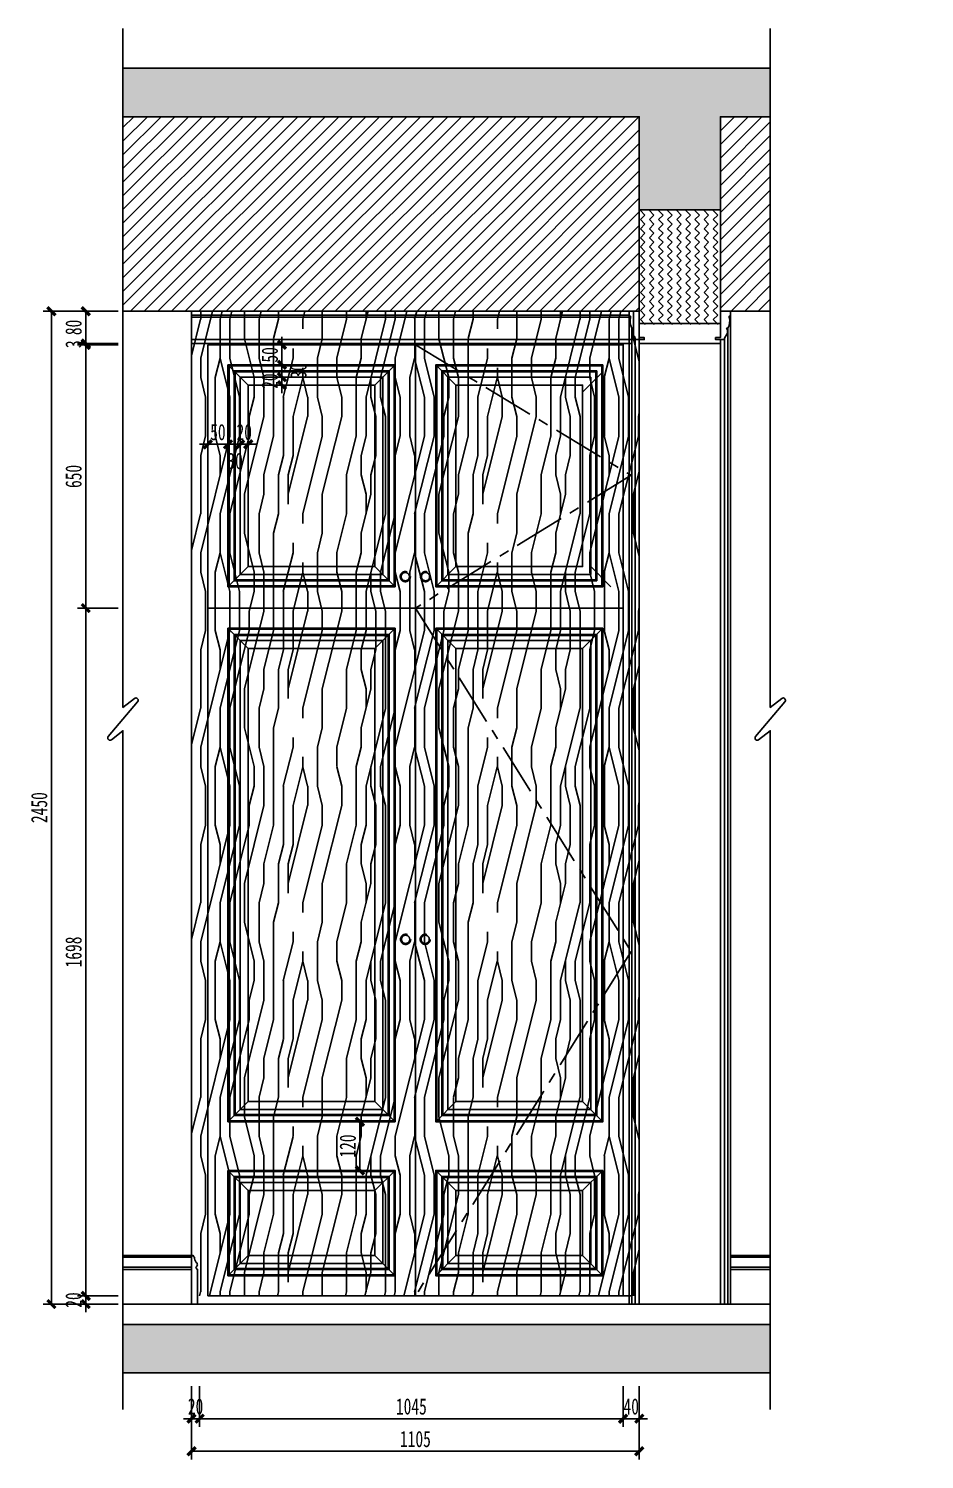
# Model space of a CAD drawing. Header units: millimetres. Extents: x 3111864 to 3154170, y -3068724 to -3044687.
# Drawn here: x 3118933 to 3121143, y -3061848 to -3058317 of the extents above; entities that cross this region are included whole.
import ezdxf

# ---------------------------------------------------------------- set-up
doc = ezdxf.new("R2010")
doc.units = ezdxf.units.MM
doc.header["$LTSCALE"] = 500
doc.header["$MEASUREMENT"] = 0
doc.header["$PDMODE"] = 2
doc.linetypes.add('CENTER', pattern=[50.8, 31.75, -6.35, 6.35, -6.35])
doc.linetypes.add('DASHED', pattern=[19.05, 12.7, -6.35])
doc.layers.get('0').update_dxf_attribs({"linetype": 'CONTINUOUS'})
doc.layers.get('DEFPOINTS').update_dxf_attribs({"linetype": 'CONTINUOUS'})
for name, color, linetype in [('A-土建墙（含管井、立管）', 6, 'CONTINUOUS'), ('E-Elevation(立面图层)', 134, 'CONTINUOUS'), ('E-楼板、墙体', 6, 'CONTINUOUS'), ('E-立面填充', 250, 'CONTINUOUS'), ('E-立面活动家具', 22, 'DASHED'), ('E-立面轮廓线', 4, 'CONTINUOUS'), ('E-立面造型线', 3, 'CONTINUOUS'), ('E-顶面轮廓线', 4, 'CONTINUOUS'), ('P-门套', 3, 'CONTINUOUS'), ('W-尺寸', 5, 'CONTINUOUS'), ('W-索引符号', 2, 'CONTINUOUS')]:
    doc.layers.add(name, color=color, linetype=linetype)
doc.styles.add('DIM', font='SimSun.ttf', dxfattribs={"width": 0.7})
doc.dimstyles.new('20', dxfattribs={"dimscale": 20, "dimtxt": 2, "dimasz": 1, "dimexe": 1, "dimexo": 1, "dimgap": 0.5, "dimtad": 1, "dimdec": 0, "dimzin": 0, "dimdsep": 46, "dimtxsty": 'DIM', "dimblk": 'ARCHTICK', "dimcen": 0, "dimclrd": 5, "dimclre": 5, "dimclrt": 35, "dimadec": 0, "dimazin": 0, "dimtfac": 0.5, "dimtdec": 0, "dimtix": 1, "dimtmove": 2, "dimatfit": 2, "dimldrblk": 'A', "dimfxl": 0, "dimtolj": 1, "dimtzin": 0, "dimlwd": -1, "dimlwe": -1, "dimarcsym": 0})

# ---------------------------------------------------------------- blocks, each defined once
blk = doc.blocks.new('A$C0F1C1BBB')
at = {"layer": 'A-土建墙（含管井、立管）', "color": 6}
blk.add_line((25.3, 2430), (225.3, 2430, 0), dxfattribs=at)
at = {"layer": 'E-立面造型线', "color": 251}
for p, q in [((0, 2448, 0), (0, 10, 0)), ((250.6, 2448), (250.6, 10)), ((6.7, 2418, 0), (6.7, 10, 0)), ((244, 2418), (244, 10)), ((15.3, 2390, 0), (15.3, 10, 0)), ((25.3, 2380, 0), (25.3, 9.9, 0)), ((225.3, 2380, 0), (225.3, 9.9, 0)), ((235.3, 2390), (235.3, 10))]:
    blk.add_line(p, q, dxfattribs=at)
at = {"layer": 'P-门套'}
for p, q in [((25.3, 2395, 0), (25.3, 2430, 0)), ((25.3, 2430, 0), (225.3, 2430, 0)), ((225.3, 2430, 0), (225.3, 2395, 0)), ((37.3, 2395, 0), (25.3, 2395, 0)), ((25.3, 2380, 0), (25.3, 2390, 0)), ((25.3, 2390, 0), (37.3, 2390, 0)), ((225.3, 2380, 0), (25.3, 2380, 0)), ((37.3, 2390, 0), (37.3, 2395, 0)), ((225.3, 2395, 0), (213.3, 2395, 0)), ((213.3, 2395, 0), (213.3, 2390, 0)), ((213.3, 2390, 0), (225.3, 2390, 0)), ((225.3, 2390, 0), (225.3, 2380, 0))]:
    blk.add_line(p, q, dxfattribs=at)
at = {"layer": 'P-门套', "elevation": 0}
blk.add_lwpolyline([(25.3, 2390), (15.3, 2390, 0.167877), (11.5, 2399.6, -0.333169), (10, 2418), (6.7, 2418, -0.180635), (3.3, 2444.7), (3.3, 2448), (0, 2448), (0, 2460), (25.3, 2460), (25.3, 2395), (37.3, 2395), (37.3, 2390), (25.3, 2390), (15.3, 2390)], format="xyb", dxfattribs=at)
at = {"layer": 'P-门套'}
blk.add_lwpolyline([(225.3, 2390), (235.3, 2390, -0.167877), (239.1, 2399.6, 0.333169), (240.6, 2418), (244, 2418, 0.180635), (247.3, 2444.7), (247.3, 2448), (250.6, 2448), (250.6, 2460), (225.3, 2460), (225.3, 2395), (213.3, 2395), (213.3, 2390), (225.3, 2390), (235.3, 2390)], format="xyb", dxfattribs=at)
blk = doc.blocks.new('*U1124')
at = {"color": 35}
blk.add_lwpolyline([(85.19, 0), (1.44, 0), (2.55, -1.43, -0.901243), (2.15, -1.81), (-2.15, 1.81, 0.901243), (-2.55, 1.43), (-1.44, 0), (-85.19, 0)], format="xyb", dxfattribs=at)
blk = doc.blocks.new('_ArchTick')
at = {"color": 0, "linetype": 'ByBlock', "const_width": 0.4}
blk.add_lwpolyline([(-0.5, -0.5), (0.5, 0.5)], dxfattribs=at)
blk = doc.blocks.new('*D1237')
at = {"layer": 'DEFPOINTS', "color": 0, "ltscale": 100}
for p in [(3119451.9, -3059014.6, 0), (3119073.6, -3059094.6), (3119451.9, -3059094.6, 0)]:
    blk.add_point(p, dxfattribs=at)
at = {"layer": 'W-尺寸', "color": 5, "ltscale": 100}
for p, q in [((3119153.6, -3059014.6), (3119053.6, -3059014.6)), ((3119073.6, -3059014.6), (3119073.6, -3059094.6)), ((3119153.6, -3059094.6), (3119053.6, -3059094.6))]:
    blk.add_line(p, q, dxfattribs=at)
at = {"layer": 'W-尺寸', "color": 5, "ltscale": 100, "xscale": 20, "yscale": 20, "zscale": 20}
for p, rotation in [((3119073.6, -3059014.6), 90), ((3119073.6, -3059094.6), 270)]:
    blk.add_blockref('_ArchTick', p, dxfattribs=dict(at, rotation=rotation))
at = {"layer": 'W-尺寸', "color": 35, "ltscale": 100, "insert": (3119043.6, -3059054.6), "char_height": 40, "attachment_point": 5, "rotation": 90, "style": 'DIM'}
blk.add_mtext('\\A1;80', dxfattribs=at)
blk = doc.blocks.new('A')
for p, q in [((-0.37, 0), (-2.13, 0)), ((-1.44, 1.15), (-1.09, 1.44)), ((-1.44, 1.15), (-0.37, 0)), ((-1.44, -1.15), (-0.37, 0)), ((-1.09, 1.44), (0, 0)), ((-1.09, -1.44), (0, 0)), ((-1.44, -1.15), (-1.09, -1.44))]:
    blk.add_line(p, q)
for points in [[(-1.44, 1.15), (-1.09, 1.44), (-0.37, 0), (0, 0)], [(-1.44, -1.15), (-1.09, -1.44), (-0.37, 0), (0, 0)]]:
    blk.add_solid(points)
blk = doc.blocks.new('*D1238')
at = {"layer": 'DEFPOINTS', "color": 0, "ltscale": 100}
for p in [(3119073.6, -3059097.6), (3119449.4, -3059097.6, 0), (3119451.9, -3059094.6, 0)]:
    blk.add_point(p, dxfattribs=at)
at = {"layer": 'W-尺寸', "color": 5, "ltscale": 100}
for p, q in [((3119153.6, -3059094.6), (3119053.6, -3059094.6)), ((3119153.6, -3059097.6), (3119053.6, -3059097.6)), ((3119073.6, -3059094.6), (3119073.6, -3059074.6)), ((3119073.6, -3059094.6), (3119073.6, -3059097.6)), ((3119073.6, -3059097.6), (3119073.6, -3059117.6))]:
    blk.add_line(p, q, dxfattribs=at)
at = {"layer": 'W-尺寸', "color": 5, "ltscale": 100, "xscale": 20, "yscale": 20, "zscale": 20}
for p, rotation in [((3119073.6, -3059094.6), 270), ((3119073.6, -3059097.6), 90)]:
    blk.add_blockref('_ArchTick', p, dxfattribs=dict(at, rotation=rotation))
at = {"layer": 'W-尺寸', "color": 35, "ltscale": 100, "insert": (3119043.6, -3059096.1), "char_height": 40, "attachment_point": 5, "rotation": 90, "style": 'DIM'}
blk.add_mtext('\\A1;3', dxfattribs=at)
blk = doc.blocks.new('*D1239')
at = {"layer": 'DEFPOINTS', "color": 0, "ltscale": 100}
for p in [(3119449.4, -3059097.6, 0), (3119073.6, -3059747.1), (3119466.5, -3059747.1, 0)]:
    blk.add_point(p, dxfattribs=at)
at = {"layer": 'W-尺寸', "color": 5, "ltscale": 100}
for p, q in [((3119153.6, -3059097.6), (3119053.6, -3059097.6)), ((3119073.6, -3059097.6), (3119073.6, -3059747.1)), ((3119153.6, -3059747.1), (3119053.6, -3059747.1))]:
    blk.add_line(p, q, dxfattribs=at)
at = {"layer": 'W-尺寸', "color": 5, "ltscale": 100, "xscale": 20, "yscale": 20, "zscale": 20}
for p, rotation in [((3119073.6, -3059097.6), 90), ((3119073.6, -3059747.1), 270)]:
    blk.add_blockref('_ArchTick', p, dxfattribs=dict(at, rotation=rotation))
at = {"layer": 'W-尺寸', "color": 35, "ltscale": 100, "insert": (3119043.6, -3059422.3), "char_height": 40, "attachment_point": 5, "rotation": 90, "style": 'DIM'}
blk.add_mtext('\\A1;650', dxfattribs=at)
blk = doc.blocks.new('*D1240')
at = {"layer": 'DEFPOINTS', "color": 0, "ltscale": 100}
for p in [(3119466.5, -3059747.1, 0), (3119073.6, -3061444.6), (3119484.1, -3061444.6, 0)]:
    blk.add_point(p, dxfattribs=at)
at = {"layer": 'W-尺寸', "color": 5, "ltscale": 100}
for p, q in [((3119153.6, -3059747.1), (3119053.6, -3059747.1)), ((3119073.6, -3059747.1), (3119073.6, -3061444.6)), ((3119153.6, -3061444.6), (3119053.6, -3061444.6))]:
    blk.add_line(p, q, dxfattribs=at)
at = {"layer": 'W-尺寸', "color": 5, "ltscale": 100, "xscale": 20, "yscale": 20, "zscale": 20}
for p, rotation in [((3119073.6, -3059747.1), 90), ((3119073.6, -3061444.6), 270)]:
    blk.add_blockref('_ArchTick', p, dxfattribs=dict(at, rotation=rotation))
at = {"layer": 'W-尺寸', "color": 35, "ltscale": 100, "insert": (3119043.6, -3060595.8), "char_height": 40, "attachment_point": 5, "rotation": 90, "style": 'DIM'}
blk.add_mtext('\\A1;1698', dxfattribs=at)
blk = doc.blocks.new('*D1241')
at = {"layer": 'DEFPOINTS', "color": 0, "ltscale": 100}
for p in [(3119073.6, -3061464.6), (3119484.1, -3061444.6, 0), (3119484.1, -3061464.6)]:
    blk.add_point(p, dxfattribs=at)
at = {"layer": 'W-尺寸', "color": 5, "ltscale": 100}
for p, q in [((3119073.6, -3061444.6), (3119073.6, -3061424.6)), ((3119153.6, -3061444.6), (3119053.6, -3061444.6)), ((3119153.6, -3061464.6), (3119053.6, -3061464.6)), ((3119073.6, -3061444.6), (3119073.6, -3061464.6)), ((3119073.6, -3061464.6), (3119073.6, -3061484.6))]:
    blk.add_line(p, q, dxfattribs=at)
at = {"layer": 'W-尺寸', "color": 5, "ltscale": 100, "xscale": 20, "yscale": 20, "zscale": 20}
for p, rotation in [((3119073.6, -3061444.6), 270), ((3119073.6, -3061464.6), 90)]:
    blk.add_blockref('_ArchTick', p, dxfattribs=dict(at, rotation=rotation))
at = {"layer": 'W-尺寸', "color": 35, "ltscale": 100, "insert": (3119043.6, -3061454.6), "char_height": 40, "attachment_point": 5, "rotation": 90, "style": 'DIM'}
blk.add_mtext('\\A1;20', dxfattribs=at)
blk = doc.blocks.new('*D1242')
at = {"layer": 'DEFPOINTS', "color": 0, "ltscale": 100}
for p in [(3119153.6, -3059014.6), (3118988.9, -3061464.6), (3119153.6, -3061464.6)]:
    blk.add_point(p, dxfattribs=at)
at = {"layer": 'W-尺寸', "color": 5, "ltscale": 100}
for p, q in [((3119068.9, -3059014.6), (3118968.9, -3059014.6)), ((3118988.9, -3059014.6), (3118988.9, -3061464.6)), ((3119068.9, -3061464.6), (3118968.9, -3061464.6))]:
    blk.add_line(p, q, dxfattribs=at)
at = {"layer": 'W-尺寸', "color": 5, "ltscale": 100, "xscale": 20, "yscale": 20, "zscale": 20}
for p, rotation in [((3118988.9, -3059014.6), 90), ((3118988.9, -3061464.6), 270)]:
    blk.add_blockref('_ArchTick', p, dxfattribs=dict(at, rotation=rotation))
at = {"layer": 'W-尺寸', "color": 35, "ltscale": 100, "insert": (3118958.9, -3060239.6), "char_height": 40, "attachment_point": 5, "rotation": 90, "style": 'DIM'}
blk.add_mtext('\\A1;2450', dxfattribs=at)
blk = doc.blocks.new('*D1243')
at = {"layer": 'DEFPOINTS', "color": 0, "ltscale": 100}
for p in [(3119374.6, -3059270.6, 0), (3119424.6, -3059270.6, 0), (3119424.6, -3059343.1)]:
    blk.add_point(p, dxfattribs=at)
at = {"layer": 'W-尺寸', "color": 5, "ltscale": 100}
for p, q in [((3119374.6, -3059290.6), (3119374.6, -3059363.1)), ((3119424.6, -3059290.6), (3119424.6, -3059363.1)), ((3119374.6, -3059343.1), (3119354.6, -3059343.1)), ((3119374.6, -3059343.1), (3119424.6, -3059343.1)), ((3119424.6, -3059343.1), (3119444.6, -3059343.1))]:
    blk.add_line(p, q, dxfattribs=at)
at = {"layer": 'W-尺寸', "color": 5, "ltscale": 100, "xscale": 20, "yscale": 20, "zscale": 20}
blk.add_blockref('_ArchTick', (3119374.6, -3059343.1), dxfattribs=at)
at = {"layer": 'W-尺寸', "color": 5, "ltscale": 100, "xscale": 20, "yscale": 20, "zscale": 20, "rotation": 180}
blk.add_blockref('_ArchTick', (3119424.6, -3059343.1), dxfattribs=at)
at = {"layer": 'W-尺寸', "color": 35, "ltscale": 100, "insert": (3119399.6, -3059313.1), "char_height": 40, "attachment_point": 5, "style": 'DIM'}
blk.add_mtext('\\A1;50', dxfattribs=at)
blk = doc.blocks.new('*D1244')
at = {"layer": 'DEFPOINTS', "color": 0, "ltscale": 100}
for p in [(3119424.6, -3059270.6, 0), (3119454.6, -3059302, 0), (3119454.6, -3059343.1)]:
    blk.add_point(p, dxfattribs=at)
at = {"layer": 'W-尺寸', "color": 5, "ltscale": 100}
for p, q in [((3119424.6, -3059290.6), (3119424.6, -3059363.1)), ((3119424.6, -3059343.1), (3119454.6, -3059343.1)), ((3119454.6, -3059322), (3119454.6, -3059363.1))]:
    blk.add_line(p, q, dxfattribs=at)
at = {"layer": 'W-尺寸', "color": 5, "ltscale": 100, "xscale": 20, "yscale": 20, "zscale": 20, "rotation": 180}
blk.add_blockref('_ArchTick', (3119424.6, -3059343.1), dxfattribs=at)
at = {"layer": 'W-尺寸', "color": 5, "ltscale": 100, "xscale": 20, "yscale": 20, "zscale": 20}
blk.add_blockref('_ArchTick', (3119454.6, -3059343.1), dxfattribs=at)
at = {"layer": 'W-尺寸', "color": 35, "ltscale": 100, "insert": (3119442.1, -3059384.3), "char_height": 40, "attachment_point": 5, "style": 'DIM'}
blk.add_mtext('\\A1;30', dxfattribs=at)
blk = doc.blocks.new('*D1245')
at = {"layer": 'DEFPOINTS', "color": 0, "ltscale": 100}
for p in [(3119454.6, -3059302, 0), (3119474.6, -3059302, 0), (3119474.6, -3059343.1)]:
    blk.add_point(p, dxfattribs=at)
at = {"layer": 'W-尺寸', "color": 5, "ltscale": 100}
for p, q in [((3119454.6, -3059343.1), (3119434.6, -3059343.1)), ((3119454.6, -3059322), (3119454.6, -3059363.1)), ((3119454.6, -3059343.1), (3119474.6, -3059343.1)), ((3119474.6, -3059322), (3119474.6, -3059363.1)), ((3119474.6, -3059343.1), (3119494.6, -3059343.1))]:
    blk.add_line(p, q, dxfattribs=at)
at = {"layer": 'W-尺寸', "color": 5, "ltscale": 100, "xscale": 20, "yscale": 20, "zscale": 20}
blk.add_blockref('_ArchTick', (3119454.6, -3059343.1), dxfattribs=at)
at = {"layer": 'W-尺寸', "color": 5, "ltscale": 100, "xscale": 20, "yscale": 20, "zscale": 20, "rotation": 180}
blk.add_blockref('_ArchTick', (3119474.6, -3059343.1), dxfattribs=at)
at = {"layer": 'W-尺寸', "color": 35, "ltscale": 100, "insert": (3119464.6, -3059313.1), "char_height": 40, "attachment_point": 5, "style": 'DIM'}
blk.add_mtext('\\A1;20', dxfattribs=at)
blk = doc.blocks.new('*D1246')
at = {"layer": 'DEFPOINTS', "color": 0, "ltscale": 100}
for p in [(3119563, -3059097.6, 0), (3119557.8, -3059147.1), (3119563, -3059147.1, 0)]:
    blk.add_point(p, dxfattribs=at)
at = {"layer": 'W-尺寸', "color": 5, "ltscale": 100}
for p, q in [((3119557.8, -3059097.6), (3119537.8, -3059097.6)), ((3119557.8, -3059097.6), (3119557.8, -3059077.6)), ((3119557.8, -3059097.6), (3119557.8, -3059147.1)), ((3119557.8, -3059147.1), (3119537.8, -3059147.1)), ((3119557.8, -3059147.1), (3119557.8, -3059167.1))]:
    blk.add_line(p, q, dxfattribs=at)
at = {"layer": 'W-尺寸', "color": 5, "ltscale": 100, "xscale": 20, "yscale": 20, "zscale": 20}
for p, rotation in [((3119557.8, -3059097.6), 270), ((3119557.8, -3059147.1), 90)]:
    blk.add_blockref('_ArchTick', p, dxfattribs=dict(at, rotation=rotation))
at = {"layer": 'W-尺寸', "color": 35, "ltscale": 100, "insert": (3119527.8, -3059122.3), "char_height": 40, "attachment_point": 5, "rotation": 90, "style": 'DIM'}
blk.add_mtext('\\A1;50', dxfattribs=at)
blk = doc.blocks.new('*D1247')
at = {"layer": 'DEFPOINTS', "color": 0, "ltscale": 100}
for p in [(3119563, -3059147.1, 0), (3119557.8, -3059177.1), (3119620.8, -3059177.1)]:
    blk.add_point(p, dxfattribs=at)
at = {"layer": 'W-尺寸', "color": 5, "ltscale": 100}
for p, q in [((3119557.8, -3059147.1), (3119537.8, -3059147.1)), ((3119557.8, -3059147.1), (3119557.8, -3059177.1)), ((3119600.8, -3059177.1), (3119537.8, -3059177.1))]:
    blk.add_line(p, q, dxfattribs=at)
at = {"layer": 'W-尺寸', "color": 5, "ltscale": 100, "xscale": 20, "yscale": 20, "zscale": 20}
for p, rotation in [((3119557.8, -3059147.1), 90), ((3119557.8, -3059177.1), 270)]:
    blk.add_blockref('_ArchTick', p, dxfattribs=dict(at, rotation=rotation))
at = {"layer": 'W-尺寸', "color": 35, "ltscale": 100, "insert": (3119598.4, -3059162.1), "char_height": 40, "attachment_point": 5, "rotation": 90, "style": 'DIM'}
blk.add_mtext('\\A1;30', dxfattribs=at)
blk = doc.blocks.new('*D1248')
at = {"layer": 'DEFPOINTS', "color": 0, "ltscale": 100}
for p in [(3119557.8, -3059197.1), (3119620.8, -3059177.1), (3119631.7, -3059197.1, 0)]:
    blk.add_point(p, dxfattribs=at)
at = {"layer": 'W-尺寸', "color": 5, "ltscale": 100}
for p, q in [((3119557.8, -3059177.1), (3119557.8, -3059157.1)), ((3119600.8, -3059177.1), (3119537.8, -3059177.1)), ((3119611.7, -3059197.1), (3119537.8, -3059197.1)), ((3119557.8, -3059177.1), (3119557.8, -3059197.1)), ((3119557.8, -3059197.1), (3119557.8, -3059217.1))]:
    blk.add_line(p, q, dxfattribs=at)
at = {"layer": 'W-尺寸', "color": 5, "ltscale": 100, "xscale": 20, "yscale": 20, "zscale": 20}
for p, rotation in [((3119557.8, -3059177.1), 270), ((3119557.8, -3059197.1), 90)]:
    blk.add_blockref('_ArchTick', p, dxfattribs=dict(at, rotation=rotation))
at = {"layer": 'W-尺寸', "color": 35, "ltscale": 100, "insert": (3119527.8, -3059187.1), "char_height": 40, "attachment_point": 5, "rotation": 90, "style": 'DIM'}
blk.add_mtext('\\A1;20', dxfattribs=at)
blk = doc.blocks.new('*D1249')
at = {"layer": 'DEFPOINTS', "color": 0, "ltscale": 100}
for p in [(3119719.9, -3061014.6, 0), (3119719.9, -3061134.6, 0), (3119750.2, -3061134.6)]:
    blk.add_point(p, dxfattribs=at)
at = {"layer": 'W-尺寸', "color": 5, "ltscale": 100}
for p, q in [((3119739.9, -3061014.6), (3119770.2, -3061014.6)), ((3119750.2, -3061014.6), (3119750.2, -3061134.6)), ((3119739.9, -3061134.6), (3119770.2, -3061134.6))]:
    blk.add_line(p, q, dxfattribs=at)
at = {"layer": 'W-尺寸', "color": 5, "ltscale": 100, "xscale": 20, "yscale": 20, "zscale": 20}
for p, rotation in [((3119750.2, -3061014.6), 90), ((3119750.2, -3061134.6), 270)]:
    blk.add_blockref('_ArchTick', p, dxfattribs=dict(at, rotation=rotation))
at = {"layer": 'W-尺寸', "color": 35, "ltscale": 100, "insert": (3119720.2, -3061074.6), "char_height": 40, "attachment_point": 5, "rotation": 90, "style": 'DIM'}
blk.add_mtext('\\A1;120', dxfattribs=at)
blk = doc.blocks.new('*D1250')
at = {"layer": 'DEFPOINTS', "color": 0, "ltscale": 100}
for p in [(3119334.6, -3061276.4, 0), (3119354.6, -3061276.4, 0), (3119354.6, -3061747.4)]:
    blk.add_point(p, dxfattribs=at)
at = {"layer": 'W-尺寸', "color": 5, "ltscale": 100}
for p, q in [((3119334.6, -3061667.4), (3119334.6, -3061767.4)), ((3119354.6, -3061667.4), (3119354.6, -3061767.4)), ((3119334.6, -3061747.4), (3119314.6, -3061747.4)), ((3119334.6, -3061747.4), (3119354.6, -3061747.4)), ((3119354.6, -3061747.4), (3119374.6, -3061747.4))]:
    blk.add_line(p, q, dxfattribs=at)
at = {"layer": 'W-尺寸', "color": 5, "ltscale": 100, "xscale": 20, "yscale": 20, "zscale": 20}
blk.add_blockref('_ArchTick', (3119334.6, -3061747.4), dxfattribs=at)
at = {"layer": 'W-尺寸', "color": 5, "ltscale": 100, "xscale": 20, "yscale": 20, "zscale": 20, "rotation": 180}
blk.add_blockref('_ArchTick', (3119354.6, -3061747.4), dxfattribs=at)
at = {"layer": 'W-尺寸', "color": 35, "ltscale": 100, "insert": (3119344.6, -3061717.4), "char_height": 40, "attachment_point": 5, "style": 'DIM'}
blk.add_mtext('\\A1;20', dxfattribs=at)
blk = doc.blocks.new('*D1251')
at = {"layer": 'DEFPOINTS', "color": 0, "ltscale": 100}
for p in [(3119354.6, -3061300.3, 0), (3120399.5, -3061300.3, 0), (3120399.5, -3061747.4)]:
    blk.add_point(p, dxfattribs=at)
at = {"layer": 'W-尺寸', "color": 5, "ltscale": 100}
for p, q in [((3119354.6, -3061667.4), (3119354.6, -3061767.4)), ((3120399.5, -3061667.4), (3120399.5, -3061767.4)), ((3119354.6, -3061747.4), (3120399.5, -3061747.4))]:
    blk.add_line(p, q, dxfattribs=at)
at = {"layer": 'W-尺寸', "color": 5, "ltscale": 100, "xscale": 20, "yscale": 20, "zscale": 20, "rotation": 180}
blk.add_blockref('_ArchTick', (3119354.6, -3061747.4), dxfattribs=at)
at = {"layer": 'W-尺寸', "color": 5, "ltscale": 100, "xscale": 20, "yscale": 20, "zscale": 20}
blk.add_blockref('_ArchTick', (3120399.5, -3061747.4), dxfattribs=at)
at = {"layer": 'W-尺寸', "color": 35, "ltscale": 100, "insert": (3119877, -3061717.4), "char_height": 40, "attachment_point": 5, "style": 'DIM'}
blk.add_mtext('\\A1;1045', dxfattribs=at)
blk = doc.blocks.new('*D1252')
at = {"layer": 'DEFPOINTS', "color": 0, "ltscale": 100}
for p in [(3120439.5, -3061283.4, 0), (3120399.5, -3061300.3, 0), (3120439.5, -3061747.4)]:
    blk.add_point(p, dxfattribs=at)
at = {"layer": 'W-尺寸', "color": 5, "ltscale": 100}
for p, q in [((3120399.5, -3061667.4), (3120399.5, -3061767.4)), ((3120439.5, -3061667.4), (3120439.5, -3061767.4)), ((3120399.5, -3061747.4), (3120379.5, -3061747.4)), ((3120399.5, -3061747.4), (3120439.5, -3061747.4)), ((3120439.5, -3061747.4), (3120459.5, -3061747.4))]:
    blk.add_line(p, q, dxfattribs=at)
at = {"layer": 'W-尺寸', "color": 5, "ltscale": 100, "xscale": 20, "yscale": 20, "zscale": 20}
blk.add_blockref('_ArchTick', (3120399.5, -3061747.4), dxfattribs=at)
at = {"layer": 'W-尺寸', "color": 5, "ltscale": 100, "xscale": 20, "yscale": 20, "zscale": 20, "rotation": 180}
blk.add_blockref('_ArchTick', (3120439.5, -3061747.4), dxfattribs=at)
at = {"layer": 'W-尺寸', "color": 35, "ltscale": 100, "insert": (3120419.5, -3061717.4), "char_height": 40, "attachment_point": 5, "style": 'DIM'}
blk.add_mtext('\\A1;40', dxfattribs=at)
blk = doc.blocks.new('*D1253')
at = {"layer": 'DEFPOINTS', "color": 0, "ltscale": 100}
for p in [(3119334.6, -3061667.4), (3120439.5, -3061667.4), (3120439.5, -3061827.8)]:
    blk.add_point(p, dxfattribs=at)
at = {"layer": 'W-尺寸', "color": 5, "ltscale": 100}
for p, q in [((3119334.6, -3061747.8), (3119334.6, -3061847.8)), ((3120439.5, -3061747.8), (3120439.5, -3061847.8)), ((3119334.6, -3061827.8), (3120439.5, -3061827.8))]:
    blk.add_line(p, q, dxfattribs=at)
at = {"layer": 'W-尺寸', "color": 5, "ltscale": 100, "xscale": 20, "yscale": 20, "zscale": 20, "rotation": 180}
blk.add_blockref('_ArchTick', (3119334.6, -3061827.8), dxfattribs=at)
at = {"layer": 'W-尺寸', "color": 5, "ltscale": 100, "xscale": 20, "yscale": 20, "zscale": 20}
blk.add_blockref('_ArchTick', (3120439.5, -3061827.8), dxfattribs=at)
at = {"layer": 'W-尺寸', "color": 35, "ltscale": 100, "insert": (3119887, -3061797.8), "char_height": 40, "attachment_point": 5, "style": 'DIM'}
blk.add_mtext('\\A1;1105', dxfattribs=at)

msp = doc.modelspace()

# ---------------------------------------------------------------- hatches: boundary and pattern name
at = {"linetype": 'ByBlock', "ltscale": 0.15}
h = msp.add_hatch(dxfattribs=at)
h.set_pattern_fill('FB木纹中SC300', color=250, scale=120, angle=90, style=0, pattern_type=2)
h.set_pattern_definition([(90, (2992936.85, -2937642.76), (-480, 3e-14), [96, -144, 48, -192]), (90, (2992924.85, -2937306.76), (-480, 3e-14), [96, -384]), (90, (2992900.85, -2937354.76), (-480, 3e-14), [48, -432]), (90, (2992888.85, -2937618.76), (-480, 3e-14), [24, -336, 24, -96]), (90, (2992864.85, -2937450.76), (-480, 3e-14), [96, -144, 24, -216]), (90, (2992852.85, -2937570.76), (-480, 3e-14), [72, -408]), (90, (2992840.85, -2937450.76), (-480, 3e-14), [144, -336]), (90, (2992828.85, -2937594.76), (-480, 3e-14), [96, -384]), (90, (2992816.85, -2937402.76), (-480, 3e-14), [240, -240]), (90, (2992792.85, -2937546.76), (-480, 3e-14), [48, -144, 96, -192]), (90, (2992780.85, -2937210.76), (-480, 3e-14), [96, -384]), (90, (2992768.85, -2937306.76), (-480, 3e-14), [48, -432]), (90, (2992756.85, -2937402.76), (-480, 3e-14), [48, -432]), (90, (2992744.85, -2937642.76), (-480, 3e-14), [96, -384]), (90, (2992732.85, -2937402.76), (-480, 3e-14), [96, -384]), (90, (2992708.85, -2937402.76), (-480, 3e-14), [96, -96, 96, -192]), (90, (2992684.85, -2937498.76), (-480, 3e-14), [48, -240, 96, -96]), (90, (2992672.85, -2937402.76), (-480, 3e-14), [144, -336]), (90, (2992648.85, -2937402.76), (-480, 3e-14), [96, -384]), (90, (2992636.85, -2937594.76), (-480, 3e-14), [144, -192, 48, -96]), (90, (2992612.85, -2937594.76), (-480, 3e-14), [240, -240]), (90, (2992600.85, -2937306.76), (-480, 3e-14), [48, -432]), (90, (2992588.85, -2937450.76), (-480, 3e-14), [96, -384]), (90, (2992576.85, -2937546.76), (-480, 3e-14), [48, -192, 48, -192]), (90, (2992564.85, -2937594.76), (-480, 3e-14), [48, -144, 96, -192]), (90, (2992552.85, -2937498.76), (-480, 3e-14), [48, -240, 48, -144]), (90, (2992540.85, -2937402.76), (-480, 3e-14), [144, -336]), (90, (2992516.85, -2937594.76), (-480, 3e-14), [96, -384]), (90, (2992504.85, -2937354.76), (-480, 3e-14), [48, -432]), (90, (2992492.85, -2937258.76), (-480, 3e-14), [48, -432]), (104.03624, (2992900.85, -2937306.76), (2e-08, 480), [49.44, -1929.6507]), (104.03624, (2992792.85, -2937258.76), (2e-08, 480), [49.44, -1929.6507]), (104.03624, (2992504.85, -2937306.76), (2e-08, 480), [49.44, -1929.6507]), (104.03624, (2992684.85, -2937450.76), (2e-08, 480), [49.44, -1929.6507]), (104.03624, (2992612.85, -2937354.76), (2e-08, 480), [49.44, -1929.6507]), (104.03624, (2992648.85, -2937306.76), (2e-08, 480), [49.44, -1929.6507]), (104.03624, (2992564.85, -2937546.76), (2e-08, 480), [49.44, -1929.6507]), (104.03624, (2992588.85, -2937354.76), (2e-08, 480), [49.44, -1929.6507]), (104.03624, (2992768.85, -2937258.76), (2e-08, 480), [98.88, -1880.2107]), (104.03624, (2992732.85, -2937306.76), (2e-08, 480), [98.88, -1880.2107]), (104.03624, (2992708.85, -2937306.76), (2e-08, 480), [98.88, -1880.2107]), (255.96376, (2992864.85, -2937450.76), (2e-08, -480), [49.44, -98.88, 49.44, -1781.33065]), (255.96376, (2992792.85, -2937546.76), (2e-08, -480), [49.44, -1929.6507]), (255.96376, (2992576.85, -2937546.76), (2e-08, -480), [98.88, -1880.2107]), (284.03624, (2992924.85, -2937306.76), (-2e-08, -480), [49.44, -1929.6507]), (75.96376, (2992924.85, -2937210.76), (-2e-08, 480), [49.44, -1929.6507]), (75.96376, (2992756.85, -2937354.76), (-2e-08, 480), [49.44, -1929.6507]), (75.96376, (2992672.85, -2937258.76), (-2e-08, 480), [49.44, -1929.6507]), (75.96376, (2992636.85, -2937450.76), (-2e-08, 480), [49.44, -1929.6507]), (75.96376, (2992576.85, -2937498.76), (-2e-08, 480), [49.44, -1929.6507]), (75.96376, (2992552.85, -2937450.76), (-2e-08, 480), [49.44, -1929.6507]), (75.96376, (2992636.85, -2937450.76), (-2e-08, 480), [49.44, -1929.6507]), (75.96376, (2992564.85, -2937306.76), (-2e-08, 480), [197.76, -1781.3307]), (75.96376, (2992888.85, -2937594.76), (-2e-08, 480), [197.76, -1781.3307]), (75.96376, (2992852.85, -2937546.76), (-2e-08, 480), [197.76, -1781.3307]), (75.96376, (2992828.85, -2937498.76), (-2e-08, 480), [49.44, -98.88, 98.88, -1731.89065]), (75.96376, (2992792.85, -2937498.76), (-2e-08, 480), [98.88, -98.88, 98.88, -1682.45065]), (75.96376, (2992744.85, -2937546.76), (-2e-08, 480), [197.76, -1781.3307]), (75.96376, (2992708.85, -2937594.76), (-2e-08, 480), [197.76, -1781.3307]), (75.96376, (2992684.85, -2937594.76), (-2e-08, 480), [197.76, -1781.3307]), (75.96376, (2992540.85, -2937258.76), (-2e-08, 480), [49.44, -1929.6507]), (75.96377, (2992492.85, -2937210.76), (-9e-05, 480), [98.88, -1880.2107]), (75.96377, (2992516.85, -2937498.76), (-9e-05, 480), [98.88, -1880.2107]), (75.96376, (2992936.85, -2937546.76), (-8e-06, 480), [197.76, -1781.3307]), (75.96376, (2992600.85, -2937258.76), (-8e-06, 480), [148.32, -1830.7707]), (75.96376, (2992636.85, -2937210.76), (-8e-06, 480), [296.64, -1682.4507])])
h.paths.add_polyline_path([(3119334.558, -3061444.577), (3119334.558, -3059014.577), (3120439.473, -3059014.577), (3120439.473, -3061444.577)])
at = {"layer": 'E-立面填充', "ltscale": 0.15}
for points in [[(3119165.426, -3058414.577), (3119165.426, -3058534.577), (3120439.473, -3058534.577), (3120439.473, -3058764.577), (3120639.473, -3058764.577), (3120639.473, -3058534.577), (3120762.529, -3058534.577), (3120762.529, -3058414.577)], [(3119165.426, -3061514.577), (3119165.426, -3061634.577), (3120762.529, -3061634.577), (3120762.529, -3061514.577)]]:
    msp.add_hatch(color=256, dxfattribs=at).paths.add_polyline_path(points)
h = msp.add_hatch(dxfattribs=at)
h.set_pattern_fill('ANSI31', color=256, scale=15, style=0)
h.set_pattern_definition([(45, (3325650.617, -3169539.78), (-16.8379802, 16.8379802), [])])
h.paths.add_polyline_path([(3120439.473, -3058534.577), (3119334.558, -3058534.577), (3119334.558, -3059014.577), (3120414.167, -3059014.577), (3120414.167, -3059014.577), (3120439.473, -3059014.577)])
h.paths.add_polyline_path([(3120762.529, -3059014.577), (3120762.529, -3058534.577), (3120639.473, -3058534.577), (3120639.473, -3059014.577)])
edge = h.paths.add_edge_path()
edge.add_arc((3122422.673, -3058922.148), 10.502, 114.387499, 128.65485)
edge.add_arc((3122411.411, -3058903.785), 11.197, 294.832162, 308.210186)
edge = h.paths.add_edge_path()
edge.add_arc((3122422.673, -3058922.148), 10.502, 157.641183, 337.641924)
edge.add_arc((3122422.673, -3058922.148), 10.502, 157.64196, 337.641147, ccw=False)
h.paths.add_polyline_path([(3119165.426, -3058534.577), (3119165.426, -3059014.577), (3119334.558, -3059014.577), (3119334.558, -3058534.577)])
h = msp.add_hatch(dxfattribs=at)
h.set_pattern_fill('ZIGZAG', color=256, scale=10, angle=45, style=0)
h.set_pattern_definition([(45, (3090268.32, -3050863.463), (2e-15, 22.45064), [15.875, -15.875]), (135, (3090279.546, -3050852.238), (-22.45064, 2e-15), [15.875, -15.875])])
h.paths.add_polyline_path([(3120639.473, -3058764.577), (3120439.473, -3058764.577), (3120439.473, -3059047.077), (3120639.473, -3059047.077)])

# ---------------------------------------------------------------- linework, layer by layer
at = {"color": 250, "ltscale": 0.15, "elevation": 0}
for points in [[(3119165.426, -3058414.577), (3120762.529, -3058414.577)], [(3120762.529, -3058534.577), (3120639.473, -3058534.577), (3120639.473, -3058764.577), (3120439.473, -3058764.577), (3120439.473, -3058534.577), (3119165.426, -3058534.577)]]:
    msp.add_lwpolyline(points, dxfattribs=at)
at = {"layer": 'E-Elevation(立面图层)', "color": 251, "ltscale": 100}
for p, q in [((3119334.558, -3061348.862, 0), (3119165.426, -3061348.862, 0)), ((3120762.529, -3061348.862, 0), (3120664.778, -3061348.862, 0)), ((3119334.558, -3061373.72, 0), (3119165.426, -3061373.72, 0)), ((3119334.558, -3061378.862, 0), (3119165.426, -3061378.862, 0)), ((3120762.529, -3061373.72, 0), (3120664.778, -3061373.72, 0)), ((3120762.529, -3061378.862, 0), (3120664.778, -3061378.862, 0))]:
    msp.add_line(p, q, dxfattribs=at)
at = {"layer": 'E-楼板、墙体'}
for p, q in [((3119165.426, -3058414.577, 0), (3120762.529, -3058414.577, 0)), ((3119165.426, -3058534.577, 0), (3120439.473, -3058534.577, 0)), ((3120439.473, -3058534.577, 0), (3120439.473, -3059036.301, 0)), ((3120639.473, -3058534.577, 0), (3120762.529, -3058534.577, 0)), ((3120639.473, -3058534.577, 0), (3120639.473, -3059044.577, 0)), ((3120439.473, -3058764.577, 0), (3120639.473, -3058764.577, 0))]:
    msp.add_line(p, q, dxfattribs=at)
at = {"layer": 'E-楼板、墙体', "elevation": 0}
for points in [[(3120439.473, -3058534.577), (3120439.473, -3058764.577), (3120639.473, -3058764.577), (3120639.473, -3058534.577)], [(3119165.426, -3061514.577), (3120762.529, -3061514.577)], [(3120762.529, -3061634.577), (3119165.426, -3061634.577)]]:
    msp.add_lwpolyline(points, dxfattribs=at)
at = {"layer": 'E-立面活动家具', "ltscale": 0.01}
for centre in [(3119862.016, -3059669.577, 0), (3119912.015, -3059669.577, 0), (3119862.832, -3060564.577, 0), (3119911.199, -3060564.577, 0)]:
    msp.add_circle(centre, 12.538, dxfattribs=at)
at = {"layer": 'E-立面活动家具', "color": 251, "linetype": 'DASHED', "ltscale": 0.01}
for centre in [(3119862.016, -3059669.577, 0), (3119912.015, -3059669.577, 0), (3119862.832, -3060564.577, 0), (3119911.199, -3060564.577, 0)]:
    msp.add_circle(centre, 10.138, dxfattribs=at)
at = {"layer": 'E-立面轮廓线'}
for p, q in [((3120439.473, -3059014.577, 0), (3119165.426, -3059014.577, 0)), ((3120639.473, -3059014.577, 0), (3120762.529, -3059014.577, 0))]:
    msp.add_line(p, q, dxfattribs=at)
at = {"layer": 'E-立面造型线', "ltscale": 0.15}
for p, q in [((3119334.558, -3059014.577, 0), (3119334.558, -3061464.577, 0)), ((3120439.473, -3059014.577, 0), (3120439.473, -3061344.577, 0)), ((3120439.473, -3059014.577, 0), (3120439.473, -3061344.577, 0)), ((3119334.558, -3059094.577, 0), (3120420.82, -3059094.577, 0)), ((3120399.473, -3059094.577, 0), (3119334.558, -3059094.577, 0)), ((3119374.557, -3059097.577, 0), (3119374.557, -3059614.577, 0)), ((3120399.473, -3059097.577, 0), (3119374.557, -3059097.577, 0)), ((3119887.015, -3059097.577, 0), (3119887.015, -3061444.577, 0)), ((3120399.473, -3059094.577, 0), (3120399.473, -3059747.077, 0)), ((3120420.82, -3059094.577, 0), (3120414.167, -3059094.577, 0)), ((3119374.557, -3059614.577, 0), (3119374.557, -3061444.577, 0)), ((3119374.557, -3059747.077, 0), (3120399.473, -3059747.077, 0)), ((3119374.557, -3059747.077, 0), (3120399.473, -3059747.077, 0)), ((3120399.473, -3059747.077, 0), (3120399.473, -3061444.577, 0))]:
    msp.add_line(p, q, dxfattribs=at)
at = {"layer": 'E-立面造型线', "color": 251}
for p, q in [((3120414.167, -3059024.577, 0), (3119334.558, -3059024.577, 0)), ((3120417.5, -3059029.577, 0), (3119334.558, -3059029.577, 0)), ((3120429.473, -3059084.577, 0), (3119334.558, -3059084.577, 0)), ((3119474.558, -3059197.077, 0), (3119424.558, -3059147.077, 0)), ((3119787.016, -3059197.077, 0), (3119837.016, -3059147.077, 0)), ((3119987.015, -3059197.077, 0), (3119937.015, -3059147.077, 0)), ((3120299.473, -3059214.077, 0), (3120349.473, -3059164.077, 0)), ((3119474.558, -3059644.577, 0), (3119424.558, -3059694.577, 0)), ((3119787.016, -3059644.577, 0), (3119837.016, -3059694.577, 0)), ((3119987.015, -3059644.577, 0), (3119937.015, -3059694.577, 0)), ((3120319.473, -3059644.577, 0), (3120369.473, -3059694.577, 0)), ((3119474.558, -3059847.077, 0), (3119424.558, -3059797.077, 0)), ((3119787.016, -3059847.077, 0), (3119837.016, -3059797.077, 0)), ((3119987.015, -3059847.077, 0), (3119937.015, -3059797.077, 0)), ((3120299.473, -3059847.077, 0), (3120349.473, -3059797.077, 0)), ((3119474.558, -3060964.577, 0), (3119424.558, -3061014.577, 0)), ((3119787.016, -3060964.577, 0), (3119837.016, -3061014.577, 0)), ((3119987.015, -3060964.577, 0), (3119937.015, -3061014.577, 0)), ((3120299.473, -3060964.577, 0), (3120349.473, -3061014.577, 0)), ((3119474.558, -3061184.577, 0), (3119424.558, -3061134.577, 0)), ((3119787.016, -3061184.577, 0), (3119837.016, -3061134.577, 0)), ((3119987.015, -3061184.577, 0), (3119937.015, -3061134.577, 0)), ((3120299.473, -3061184.577, 0), (3120349.473, -3061134.577, 0)), ((3119474.558, -3061344.577, 0), (3119424.558, -3061394.577, 0)), ((3119787.016, -3061344.577, 0), (3119837.016, -3061394.577, 0)), ((3119987.015, -3061344.578, 0), (3119937.015, -3061394.578, 0)), ((3120299.473, -3061344.577, 0), (3120346.973, -3061392.077, 0))]:
    msp.add_line(p, q, dxfattribs=at)
at = {"layer": 'E-立面造型线', "color": 146, "linetype": 'CENTER', "ltscale": 0.008}
for p, q in [((3119887.015, -3059097.577, 0), (3120419.473, -3059419.577, 0)), ((3120419.473, -3059419.577, 0), (3119887.015, -3059747.077, 0)), ((3119887.015, -3059747.077, 0), (3120419.473, -3060594.577, 0)), ((3120419.473, -3060594.577, 0), (3119887.015, -3061444.577, 0))]:
    msp.add_line(p, q, dxfattribs=at)
at = {"layer": 'E-立面造型线'}
for p, q in [((3119165.426, -3061344.577, 0), (3119334.558, -3061344.577, 0)), ((3120664.778, -3061344.577, 0), (3120762.529, -3061344.577, 0))]:
    msp.add_line(p, q, dxfattribs=at)
at = {"layer": 'E-立面造型线', "elevation": 0}
msp.add_lwpolyline([(3119334.558, -3059014.577), (3119334.558, -3061344.577)], dxfattribs=at)
at = {"layer": 'E-立面造型线', "color": 44, "elevation": 0}
for points in [[(3119424.558, -3059147.077), (3119837.016, -3059147.077), (3119837.016, -3059694.577), (3119424.558, -3059694.577)], [(3120349.473, -3059147.077), (3119937.015, -3059147.077), (3119937.015, -3059694.577), (3120349.473, -3059694.577)], [(3119454.558, -3059177.077), (3119807.016, -3059177.077), (3119807.016, -3059664.577), (3119454.558, -3059664.577)], [(3119787.016, -3059197.077), (3119474.558, -3059197.077), (3119474.558, -3059644.577), (3119787.016, -3059644.577)], [(3120319.473, -3059177.077), (3119967.015, -3059177.077), (3119967.015, -3059664.577), (3120319.473, -3059664.577)], [(3119987.015, -3059197.077), (3120299.473, -3059197.077), (3120299.473, -3059644.577), (3119987.015, -3059644.577)], [(3119424.558, -3059797.077), (3119837.016, -3059797.077), (3119837.016, -3061014.577), (3119424.558, -3061014.577)], [(3120349.473, -3059797.077), (3119937.015, -3059797.077), (3119937.015, -3061014.577), (3120349.473, -3061014.577)], [(3119454.558, -3059827.077), (3119807.016, -3059827.077), (3119807.016, -3060984.577), (3119454.558, -3060984.577)], [(3119787.016, -3059847.077), (3119474.558, -3059847.077), (3119474.558, -3060964.577), (3119787.016, -3060964.577)], [(3120319.473, -3059827.077), (3119967.015, -3059827.077), (3119967.015, -3060984.577), (3120319.473, -3060984.577)], [(3119987.015, -3059847.077), (3120299.473, -3059847.077), (3120299.473, -3060964.577), (3119987.015, -3060964.577)], [(3119424.558, -3061134.577), (3119837.016, -3061134.577), (3119837.016, -3061394.577), (3119424.558, -3061394.577)], [(3120349.473, -3061134.577), (3119937.015, -3061134.577), (3119937.015, -3061394.577), (3120349.473, -3061394.577)], [(3119454.558, -3061164.577), (3119807.016, -3061164.577), (3119807.016, -3061364.577), (3119454.558, -3061364.577)], [(3119787.016, -3061184.577), (3119474.558, -3061184.577), (3119474.558, -3061344.577), (3119787.016, -3061344.577)], [(3120319.473, -3061164.577), (3119967.015, -3061164.577), (3119967.015, -3061364.577), (3120319.473, -3061364.577)], [(3119987.015, -3061184.577), (3120299.473, -3061184.577), (3120299.473, -3061344.577), (3119987.015, -3061344.577)]]:
    msp.add_lwpolyline(points, close=True, dxfattribs=at)
at = {"layer": 'E-立面造型线', "color": 251, "elevation": 0}
for points in [[(3119427.058, -3059149.577), (3119834.516, -3059149.577), (3119834.516, -3059692.077), (3119427.058, -3059692.077)], [(3119439.558, -3059162.077), (3119822.016, -3059162.077), (3119822.016, -3059679.577), (3119439.558, -3059679.577)], [(3119442.058, -3059164.577), (3119819.516, -3059164.577), (3119819.516, -3059677.077), (3119442.058, -3059677.077)], [(3120346.973, -3059149.577), (3119939.515, -3059149.577), (3119939.515, -3059692.077), (3120346.973, -3059692.077)], [(3120334.473, -3059162.077), (3119952.015, -3059162.077), (3119952.015, -3059679.577), (3120334.473, -3059679.577)], [(3120331.973, -3059164.577), (3119954.515, -3059164.577), (3119954.515, -3059677.077), (3120331.973, -3059677.077)], [(3119427.058, -3059799.577), (3119834.516, -3059799.577), (3119834.516, -3061012.077), (3119427.058, -3061012.077)], [(3120346.973, -3059799.577), (3119939.515, -3059799.577), (3119939.515, -3061012.077), (3120346.973, -3061012.077)], [(3119439.558, -3059812.077), (3119822.016, -3059812.077), (3119822.016, -3060999.577), (3119439.558, -3060999.577)], [(3119442.058, -3059814.577), (3119819.516, -3059814.577), (3119819.516, -3060997.077), (3119442.058, -3060997.077)], [(3120334.473, -3059812.077), (3119952.015, -3059812.077), (3119952.015, -3060999.577), (3120334.473, -3060999.577)], [(3120331.973, -3059814.577), (3119954.515, -3059814.577), (3119954.515, -3060997.077), (3120331.973, -3060997.077)], [(3119427.058, -3061137.077), (3119834.516, -3061137.077), (3119834.516, -3061392.077), (3119427.058, -3061392.077)], [(3119439.558, -3061149.577), (3119822.016, -3061149.577), (3119822.016, -3061379.577), (3119439.558, -3061379.577)], [(3119442.058, -3061152.077), (3119819.516, -3061152.077), (3119819.516, -3061377.077), (3119442.058, -3061377.077)], [(3120346.973, -3061137.077), (3119939.515, -3061137.077), (3119939.515, -3061392.077), (3120346.973, -3061392.077)], [(3120334.473, -3061149.577), (3119952.015, -3061149.577), (3119952.015, -3061379.577), (3120334.473, -3061379.577)], [(3120331.973, -3061152.077), (3119954.515, -3061152.077), (3119954.515, -3061377.077), (3120331.973, -3061377.077)]]:
    msp.add_lwpolyline(points, close=True, dxfattribs=at)
at = {"layer": 'E-立面造型线', "color": 44, "elevation": 0}
msp.add_lwpolyline([(3119334.558, -3061344.577), (3119334.558, -3061344.576), (3119338.558, -3061344.576, 0.31331068), (3119341.843, -3061348.862, 0.18548323), (3119345.931, -3061361.823, -0.56502427), (3119345.272, -3061373.719, 0.28066969), (3119349.558, -3061378.862), (3119349.558, -3061464.576), (3119334.558, -3061464.576)], format="xyb", dxfattribs=at)
at = {"layer": 'E-立面造型线', "ltscale": 0.15, "elevation": 0}
msp.add_lwpolyline([(3119374.557, -3061444.577), (3120419.473, -3061444.577)], dxfattribs=at)
at = {"layer": 'E-顶面轮廓线'}
msp.add_line((3119165.426, -3061464.577, 0), (3120762.529, -3061464.577, 0), dxfattribs=at)

# ---------------------------------------------------------------- block references
at = {"layer": 'E-立面造型线', "color": 1, "linetype": 'ByBlock', "ltscale": 0.15}
msp.add_blockref('A$C0F1C1BBB', (3120414.167, -3061474.577, 0), dxfattribs=at)
at = {"layer": 'W-索引符号', "color": 1, "xscale": 20, "yscale": 20, "zscale": 20, "rotation": 270}
for p in [(3119165.426, -3060021.163, 0), (3120762.529, -3060021.163, 0)]:
    msp.add_blockref('*U1124', p, dxfattribs=at)

# ---------------------------------------------------------------- dimensions: what is measured, and where the dimension line sits
at = {"layer": 'W-尺寸', "color": 251, "ltscale": 100}
for base, p1, p2, picture, middle in [((3118988.857, -3061464.577), (3119153.569, -3059014.577), (3119153.569, -3061464.577), '*D1242', (3118958.857, -3060239.577)), ((3119073.569, -3059094.577), (3119451.927, -3059014.577, 0), (3119451.927, -3059094.577, 0), '*D1237', (3119043.569, -3059054.577)), ((3119073.569, -3059097.577), (3119451.927, -3059094.577, 0), (3119449.432, -3059097.577, 0), '*D1238', (3119043.569, -3059096.077)), ((3119073.569281044, -3059747.077488732), (3119449.432016796, -3059097.577488732, 0.000003149), (3119466.459949483, -3059747.077488732, 0.000003149), '*D1239', (3119043.569281044, -3059422.327488731)), ((3119557.752142888, -3059147.077488732), (3119562.962600259, -3059097.577488732, 0.000003149), (3119562.962600259, -3059147.077488732, 0.000003149), '*D1246', (3119527.752142888, -3059122.327488731)), ((3119557.752, -3059197.077), (3119620.787, -3059177.077), (3119631.741, -3059197.077, 0), '*D1248', (3119527.752, -3059187.077)), ((3119073.569281044, -3061444.577488733), (3119466.459949483, -3059747.077488732, 0.000003149), (3119484.062247009, -3061444.577488733, 0.000003149), '*D1240', (3119043.569281044, -3060595.827488732)), ((3119750.19, -3061134.577), (3119719.928, -3061014.577, 0), (3119719.928, -3061134.577, 0), '*D1249', (3119720.19, -3061074.577)), ((3119073.569, -3061464.577), (3119484.062, -3061444.577, 0), (3119484.062, -3061464.577), '*D1241', (3119043.569, -3061454.577))]:
    dim = msp.add_linear_dim(base=base, p1=p1, p2=p2, angle=90, dimstyle='20', dxfattribs=at)
    dim.commit()
    dim.dimension.update_dxf_attribs({"geometry": picture, "text_midpoint": middle})
dim = msp.add_linear_dim(base=(3119557.752, -3059177.077), p1=(3119562.963, -3059147.077, 0), p2=(3119620.787, -3059177.077), angle=90, dimstyle='20', dxfattribs=at)
dim.commit()
dim.dimension.update_dxf_attribs({"geometry": '*D1247', "text_midpoint": (3119598.388, -3059162.077), "dimtype": 160})
for base, p1, p2, picture, middle in [((3119424.558, -3059343.061), (3119374.557, -3059270.612, 0), (3119424.558, -3059270.612, 0), '*D1243', (3119399.557, -3059313.061)), ((3119474.558, -3059343.061), (3119454.558, -3059301.95, 0), (3119474.558, -3059301.95, 0), '*D1245', (3119464.558, -3059313.061)), ((3119354.557, -3061747.394), (3119334.558, -3061276.393, 0), (3119354.557, -3061276.393, 0), '*D1250', (3119344.557, -3061717.394)), ((3120439.473, -3061747.394), (3120399.473, -3061300.337, 0), (3120439.473, -3061283.427, 0), '*D1252', (3120419.473, -3061717.394)), ((3120399.473, -3061747.394), (3119354.557, -3061300.337, 0), (3120399.473, -3061300.337, 0), '*D1251', (3119877.015, -3061717.394)), ((3120439.473, -3061827.803), (3119334.558, -3061667.394), (3120439.473, -3061667.394), '*D1253', (3119887.015, -3061797.803))]:
    dim = msp.add_linear_dim(base=base, p1=p1, p2=p2, dimstyle='20', dxfattribs=at)
    dim.commit()
    dim.dimension.update_dxf_attribs({"geometry": picture, "text_midpoint": middle})
dim = msp.add_linear_dim(base=(3119454.558, -3059343.061), p1=(3119424.558, -3059270.612, 0), p2=(3119454.558, -3059301.95, 0), dimstyle='20', dxfattribs=at)
dim.commit()
dim.dimension.update_dxf_attribs({"geometry": '*D1244', "text_midpoint": (3119442.058, -3059384.289), "dimtype": 160})

doc.saveas('drawing.dxf')
